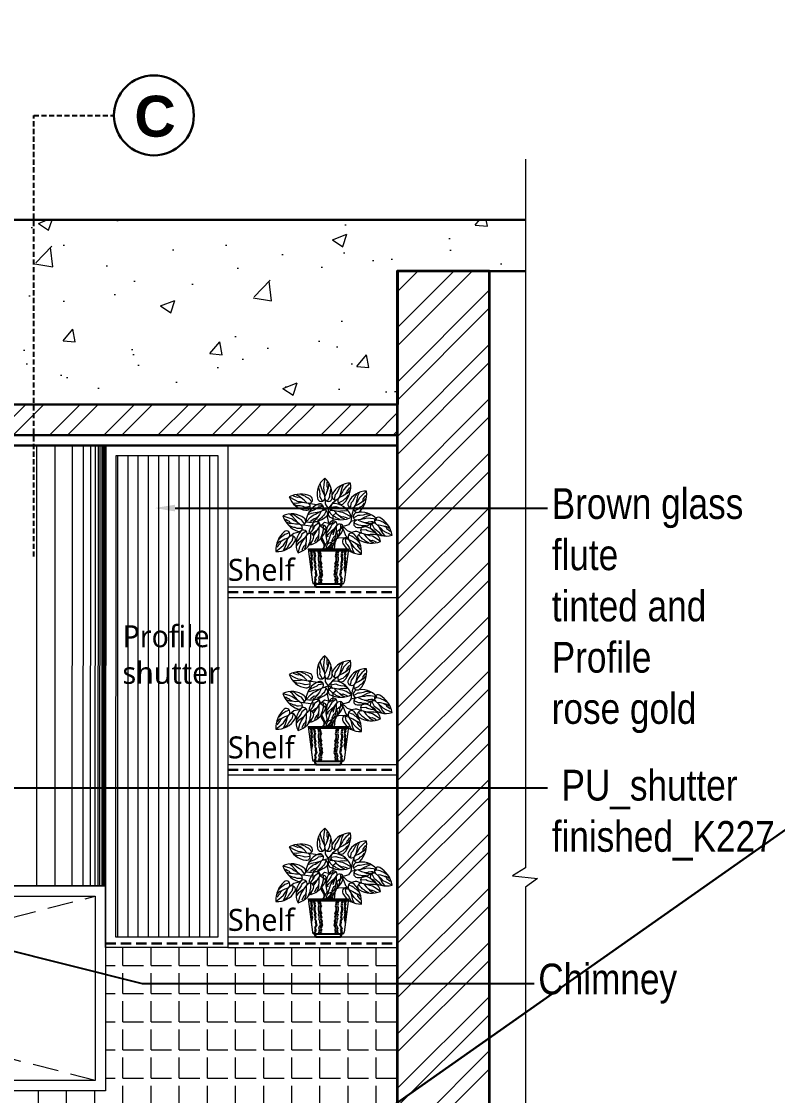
# Model space of a CAD drawing. Header units: millimetres. Extents: x 56222 to 3066687, y -650199 to -121287.
# Drawn here: x 140085.9 to 140159.8, y -185269.7 to -185164.9 of the extents above; entities that cross this region are included whole.
import ezdxf
from ezdxf import colors
from ezdxf.entities.mleader import LeaderData, LeaderLine
from ezdxf.math import Vec2, Vec3

# ---------------------------------------------------------------- set-up
doc = ezdxf.new("R2010")
doc.units = ezdxf.units.MM
doc.header["$MEASUREMENT"] = 0
for name, pattern in [('00 . GROUND FLOOR$0$DASHED', [0.75, 0.5, -0.25]), ('DASHED2', [0.375, 0.25, -0.125]), ('DASHEDX2', [1.5, 1, -0.5])]:
    doc.linetypes.add(name, pattern=pattern)
doc.layers.add('AR HATCH-7', color=7, linetype='Continuous')
doc.layers.add('str coll', color=6, linetype='Continuous')
for name, color, linetype, lineweight in [('DIM.', 250, 'Continuous', 13), ('ELEVATION', 250, 'Continuous', 9), ('FUR1', 22, 'Continuous', 0), ('FURNITURE', 32, 'Continuous', 9), ('FURNITURE-1', 252, 'Continuous', 13), ('Labelling', 1, 'Continuous', 25), ('SECTION ( SLAB PLine )', 104, 'Continuous', 30), ('Text', 7, 'Continuous', 15)]:
    doc.layers.add(name, color=color, linetype=linetype, lineweight=lineweight)
doc.layers.add('hatch', color=250, linetype='Continuous', lineweight=9, transparency=0.5)
doc.styles.get("Standard").update_dxf_attribs({"font": 'arial.ttf', "height": 6})
doc.styles.add('style4', font='ARIALN.TTF')

# ---------------------------------------------------------------- blocks, each defined once
blk = doc.blocks.new('RH')
at = {"color": 251, "true_color": 0x636466}
for p, q in [((137588.9421, 17688.3348), (137589.1437, 17688.3348)), ((137588.9421, 17688.3348), (137588.9627, 17688.1676)), ((137589.1437, 17688.3348), (137589.1232, 17688.1676)), ((137588.9421, 17688.3303), (137589.1437, 17688.3303)), ((137588.9421, 17688.3259), (137589.1437, 17688.3259)), ((137588.9577, 17688.2147), (137588.9577, 17688.1997)), ((137589.1282, 17688.2147), (137589.1282, 17688.1997)), ((137588.9708, 17688.1603), (137589.1151, 17688.1603))]:
    blk.add_line(p, q, dxfattribs=at)
for points in [[(137589.0226, 17688.6087), (137589.0144, 17688.6271), (137589.0061, 17688.6455), (137589.0017, 17688.6626)], [(137589.0256, 17688.6903), (137589.0201, 17688.6588), (137589.0182, 17688.6417), (137589.0207, 17688.6296), (137589.0226, 17688.6087), (137589.0256, 17688.5897)], [(137589.0252, 17688.5973), (137589.034, 17688.6144), (137589.0404, 17688.6328), (137589.0442, 17688.6398), (137589.0455, 17688.6505), (137589.0455, 17688.6594)], [(137589.0391, 17688.629), (137589.0404, 17688.6429), (137589.0366, 17688.648), (137589.0366, 17688.6607), (137589.0366, 17688.6708)], [(137589.1549, 17688.6657), (137589.1311, 17688.6443), (137589.119, 17688.632), (137589.1136, 17688.621), (137589.1022, 17688.6034), (137589.0928, 17688.5865)], [(137589.1022, 17688.6034), (137589.107, 17688.6229), (137589.1119, 17688.6425), (137589.119, 17688.6587)], [(137588.9346, 17688.5667), (137588.9212, 17688.5805), (137588.9057, 17688.5922), (137588.9003, 17688.598), (137588.8904, 17688.6026), (137588.882, 17688.6054)], [(137588.9602, 17688.5719), (137588.9464, 17688.5862), (137588.9424, 17688.5902), (137588.9314, 17688.5951), (137588.9261, 17688.5995), (137588.9167, 17688.6033), (137588.9073, 17688.6071)], [(137589.0132, 17688.5747), (137589.001, 17688.5979), (137589.0017, 17688.6081), (137588.9998, 17688.6246), (137588.996, 17688.6398), (137588.9972, 17688.6537)], [(137589.0382, 17688.5747), (137589.0474, 17688.5922), (137589.0499, 17688.5973), (137589.0512, 17688.6093), (137589.0537, 17688.6157), (137589.0543, 17688.6258), (137589.055, 17688.636)], [(137589.0738, 17688.5824), (137589.0785, 17688.6082), (137589.0853, 17688.6158), (137589.094, 17688.6299), (137589.1004, 17688.6443), (137589.11, 17688.6544)], [(137589.0934, 17688.567), (137589.1115, 17688.5751), (137589.1166, 17688.5775), (137589.125, 17688.5862), (137589.1309, 17688.5896), (137589.1377, 17688.5972), (137589.1445, 17688.6048)], [(137589.0971, 17688.5928), (137589.1147, 17688.6008), (137589.131, 17688.6113), (137589.1383, 17688.6145), (137589.146, 17688.6222), (137589.1515, 17688.6291)], [(137589.1277, 17688.6091), (137589.1373, 17688.6193), (137589.1374, 17688.6257), (137589.1453, 17688.6356), (137589.1515, 17688.6436)], [(137589.1537, 17688.5418), (137589.1585, 17688.5676), (137589.1652, 17688.5752), (137589.1739, 17688.5893), (137589.1803, 17688.6037), (137589.1899, 17688.6139)], [(137589.2349, 17688.6251), (137589.211, 17688.6037), (137589.1989, 17688.5914), (137589.1935, 17688.5804), (137589.1821, 17688.5628), (137589.1727, 17688.5459)], [(137589.1821, 17688.5628), (137589.187, 17688.5823), (137589.1918, 17688.6019), (137589.1989, 17688.6181)], [(137588.8465, 17688.5963), (137588.8747, 17688.5811), (137588.8903, 17688.5739), (137588.9025, 17688.5726), (137588.923, 17688.5678), (137588.942, 17688.5647)], [(137588.923, 17688.5678), (137588.903, 17688.5657), (137588.8829, 17688.5637), (137588.8653, 17688.5648)], [(137588.9089, 17688.5898), (137588.8961, 17688.5954), (137588.8901, 17688.5934), (137588.878, 17688.5974), (137588.8684, 17688.6006)], [(137588.9524, 17688.5482), (137588.9265, 17688.5439), (137588.917, 17688.5477), (137588.9008, 17688.5511), (137588.8852, 17688.5522), (137588.8723, 17688.5578)], [(137588.942, 17688.5647), (137589.0153, 17688.5539)], [(137589.0256, 17688.5897), (137589.0278, 17688.5616), (137589.0321, 17688.5529), (137589.0429, 17688.5386), (137589.0436, 17688.5171), (137589.0364, 17688.497), (137589.0452, 17688.4584)], [(137589.0928, 17688.5865), (137589.0639, 17688.5642), (137589.0429, 17688.5386)], [(137589.1733, 17688.5264), (137589.1914, 17688.5345), (137589.1965, 17688.5369), (137589.205, 17688.5456), (137589.2109, 17688.5491), (137589.2176, 17688.5566), (137589.2244, 17688.5642)], [(137589.177, 17688.5522), (137589.1946, 17688.5602), (137589.2109, 17688.5708), (137589.2182, 17688.5739), (137589.2259, 17688.5816), (137589.2314, 17688.5886)], [(137589.2076, 17688.5685), (137589.2172, 17688.5787), (137589.2173, 17688.5851), (137589.2252, 17688.595), (137589.2314, 17688.603)], [(137588.8147, 17688.501), (137588.8453, 17688.4919), (137588.8615, 17688.4859), (137588.8711, 17688.4783), (137588.889, 17688.4672), (137588.9046, 17688.456)], [(137588.889, 17688.4672), (137588.8762, 17688.4828), (137588.8635, 17688.4984), (137588.8502, 17688.5101)], [(137588.9236, 17688.4604), (137588.9083, 17688.4817), (137588.8989, 17688.4856), (137588.8851, 17688.4947), (137588.8732, 17688.5049), (137588.8601, 17688.5101)], [(137588.9308, 17688.4712), (137588.9534, 17688.4938), (137588.9664, 17688.5052), (137588.9777, 17688.51), (137588.996, 17688.5204), (137589.0133, 17688.5288)], [(137588.996, 17688.5204), (137588.9762, 17688.5167), (137588.9564, 17688.5129), (137588.9398, 17688.5068)], [(137589.0185, 17688.5476), (137588.9925, 17688.5443), (137588.9845, 17688.5379), (137588.9699, 17688.5301), (137588.9552, 17688.5245), (137588.9445, 17688.5155)], [(137589.0068, 17688.5248), (137588.9978, 17688.5078), (137588.9864, 17688.492), (137588.9828, 17688.4849), (137588.9747, 17688.4777), (137588.9674, 17688.4726)], [(137589.0328, 17688.5271), (137589.0236, 17688.5095), (137589.0209, 17688.5045), (137589.0118, 17688.4966), (137589.008, 17688.4909), (137589.0001, 17688.4846), (137588.9921, 17688.4783)], [(137589.0133, 17688.5288), (137589.0429, 17688.5386), (137589.0649, 17688.528)], [(137589.0427, 17688.4551), (137589.0679, 17688.4692), (137589.0679, 17688.5036), (137589.0841, 17688.5177)], [(137589.0466, 17688.5213), (137589.06, 17688.5067), (137589.0639, 17688.5026), (137589.0748, 17688.4974), (137589.0799, 17688.4928), (137589.0893, 17688.4888), (137589.0986, 17688.4848)], [(137589.055, 17688.5448), (137589.081, 17688.5484), (137589.0903, 17688.5444), (137589.1064, 17688.5406), (137589.1221, 17688.5391), (137589.1348, 17688.5332)], [(137589.1596, 17688.4941), (137589.1318, 17688.51), (137589.1164, 17688.5175), (137589.1042, 17688.5192), (137589.0838, 17688.5245), (137589.0649, 17688.528)], [(137589.0722, 17688.5259), (137589.0854, 17688.5118), (137589.1005, 17688.4996), (137589.1058, 17688.4937), (137589.1155, 17688.4889), (137589.1239, 17688.4859)], [(137589.0838, 17688.5245), (137589.1039, 17688.526), (137589.124, 17688.5276), (137589.1416, 17688.526)], [(137589.0974, 17688.5021), (137589.1101, 17688.4962), (137589.1161, 17688.4981), (137589.1281, 17688.4938), (137589.1376, 17688.4904)], [(137589.1727, 17688.5459), (137589.163, 17688.5137), (137589.1553, 17688.4724)], [(137589.1695, 17688.4911), (137589.1922, 17688.5043), (137589.2023, 17688.5042), (137589.2187, 17688.5069), (137589.2337, 17688.5115), (137589.2477, 17688.5109)], [(137589.204, 17688.4833), (137589.2219, 17688.4925), (137589.2399, 17688.5016), (137589.2568, 17688.5069)], [(137588.8634, 17688.4615), (137588.8504, 17688.4666), (137588.8476, 17688.4723), (137588.8362, 17688.478), (137588.8272, 17688.4826)], [(137588.898, 17688.4598), (137588.8788, 17688.4595), (137588.8595, 17688.4621), (137588.8515, 17688.4618), (137588.8413, 17688.4655), (137588.8334, 17688.4695)], [(137588.9124, 17688.438), (137588.8926, 17688.4377), (137588.8869, 17688.4377), (137588.8756, 17688.4419), (137588.8688, 17688.4425), (137588.8595, 17688.4465), (137588.8501, 17688.4505)], [(137588.9553, 17688.4467), (137588.9526, 17688.449), (137588.9046, 17688.456)], [(137588.9948, 17688.4653), (137588.9735, 17688.4499), (137588.9695, 17688.4406), (137588.9605, 17688.4267), (137588.9503, 17688.4148), (137588.9498, 17688.4135)], [(137588.9887, 17688.4953), (137588.978, 17688.4862), (137588.9717, 17688.4865), (137588.9613, 17688.4792), (137588.953, 17688.4734)], [(137588.9669, 17688.4366), (137588.9667, 17688.4369), (137588.9667, 17688.4571)], [(137588.9684, 17688.4008), (137588.9693, 17688.4032), (137588.9769, 17688.4128), (137588.988, 17688.4307), (137588.9992, 17688.4463)], [(137589.0429, 17688.3947), (137589.0274, 17688.4328), (137589.0092, 17688.445), (137588.991, 17688.4814)], [(137588.9992, 17688.4463), (137589.0234, 17688.4692), (137589.0438, 17688.4646)], [(137589.0171, 17688.4541), (137589.0175, 17688.4344), (137589.0175, 17688.4287), (137589.0133, 17688.4173), (137589.0127, 17688.4105), (137589.0087, 17688.4012), (137589.0048, 17688.3918)], [(137589.0811, 17688.471), (137589.0599, 17688.4556), (137589.0559, 17688.4463), (137589.0468, 17688.4324), (137589.0366, 17688.4205), (137589.0315, 17688.4074)], [(137589.0406, 17688.362), (137589.0497, 17688.3927), (137589.0556, 17688.4088), (137589.0633, 17688.4185), (137589.0744, 17688.4363), (137589.0856, 17688.452)], [(137589.0523, 17688.3333), (137589.078, 17688.3682), (137589.0902, 17688.4005), (137589.0861, 17688.4227), (137589.1145, 17688.445)], [(137589.0679, 17688.4066), (137589.076, 17688.4349), (137589.0902, 17688.4591)], [(137589.0817, 17688.4454), (137589.082, 17688.4261), (137589.0795, 17688.4069), (137589.0798, 17688.3989), (137589.0761, 17688.3887), (137589.0721, 17688.3808)], [(137589.1035, 17688.4598), (137589.1039, 17688.44), (137589.1039, 17688.4344), (137589.0996, 17688.423), (137589.0991, 17688.4162), (137589.0951, 17688.4069), (137589.0911, 17688.3975)], [(137589.1851, 17688.4794), (137589.1553, 17688.4724), (137589.1434, 17688.4555), (137589.1078, 17688.4447), (137589.1214, 17688.4254), (137589.1289, 17688.4022), (137589.1444, 17688.3865)], [(137589.2134, 17688.413), (137589.1868, 17688.4224), (137589.1772, 17688.4219), (137589.1597, 17688.4178), (137589.1397, 17688.4258), (137589.1242, 17688.4405), (137589.1108, 17688.4456)], [(137589.1708, 17688.4661), (137589.1888, 17688.4578), (137589.1939, 17688.4555), (137589.206, 17688.4548), (137589.2125, 17688.4526), (137589.2227, 17688.4525), (137589.2328, 17688.4524)], [(137589.2856, 17688.4844), (137589.2539, 17688.4884), (137589.2367, 17688.4894), (137589.2248, 17688.4863), (137589.204, 17688.4833), (137589.1851, 17688.4794)], [(137589.1927, 17688.4802), (137589.2103, 17688.4722), (137589.2289, 17688.4668), (137589.2361, 17688.4633), (137589.2469, 17688.4626), (137589.2558, 17688.463)], [(137589.2251, 17688.4679), (137589.2391, 17688.4673), (137589.2439, 17688.4713), (137589.2566, 17688.472), (137589.2667, 17688.4725)], [(137589.2612, 17688.4609), (137589.2732, 17688.4376), (137589.2819, 17688.4323), (137589.2943, 17688.4212), (137589.3046, 17688.4094), (137589.3167, 17688.4024)], [(137589.2755, 17688.4813), (137589.2952, 17688.4788), (137589.3008, 17688.4779), (137589.3114, 17688.4721), (137589.318, 17688.4705), (137589.3267, 17688.4652), (137589.3353, 17688.4599)], [(137589.363, 17688.4047), (137589.334, 17688.4182), (137589.3189, 17688.4265), (137589.3105, 17688.4355), (137589.2944, 17688.4491), (137589.2806, 17688.4625)], [(137589.2866, 17688.4577), (137589.3057, 17688.4551), (137589.3244, 17688.4498), (137589.3323, 17688.4489), (137589.3418, 17688.4437), (137589.3491, 17688.4386)], [(137589.2944, 17688.4491), (137589.3048, 17688.4317), (137589.3151, 17688.4144), (137589.3265, 17688.401)], [(137589.3205, 17688.4509), (137589.3327, 17688.4439), (137589.3346, 17688.4379), (137589.345, 17688.4306), (137589.3533, 17688.4248)], [(137588.7795, 17688.3223), (137588.8048, 17688.3419), (137588.8177, 17688.3533), (137588.824, 17688.3639), (137588.8366, 17688.3807), (137588.8472, 17688.3968)], [(137588.8424, 17688.3908), (137588.8243, 17688.3841), (137588.8073, 17688.3748), (137588.7998, 17688.3722), (137588.7916, 17688.365), (137588.7856, 17688.3585)], [(137588.848, 17688.4163), (137588.8294, 17688.4095), (137588.8241, 17688.4075), (137588.815, 17688.3994), (137588.8089, 17688.3964), (137588.8016, 17688.3893), (137588.7943, 17688.3822)], [(137588.8665, 17688.3995), (137588.8598, 17688.3741), (137588.8525, 17688.367), (137588.8429, 17688.3536), (137588.8355, 17688.3397), (137588.8251, 17688.3303)], [(137588.8472, 17688.3968), (137588.8696, 17688.4146), (137588.9024, 17688.4222)], [(137588.9313, 17688.4245), (137588.9101, 17688.4091), (137588.9061, 17688.3998), (137588.8971, 17688.3859), (137588.8869, 17688.374), (137588.8818, 17688.3609)], [(137588.9246, 17688.3898), (137588.909, 17688.3771), (137588.8934, 17688.3643), (137588.8818, 17688.351)], [(137588.8908, 17688.3155), (137588.8999, 17688.3462), (137588.9059, 17688.3623), (137588.9135, 17688.372), (137588.9246, 17688.3898), (137588.9358, 17688.4055)], [(137588.932, 17688.3989), (137588.9323, 17688.3796), (137588.9297, 17688.3604), (137588.93, 17688.3524), (137588.9263, 17688.3422), (137588.9224, 17688.3343)], [(137588.9537, 17688.4133), (137588.9541, 17688.3935), (137588.9541, 17688.3879), (137588.9499, 17688.3765), (137588.9493, 17688.3697), (137588.9453, 17688.3604), (137588.9414, 17688.351)], [(137588.988, 17688.4307), (137588.9724, 17688.4179), (137588.9623, 17688.4096)], [(137588.9937, 17688.4051), (137588.9886, 17688.3921), (137588.9829, 17688.3893), (137588.9773, 17688.3779), (137588.9727, 17688.3688)], [(137588.9954, 17688.4397), (137588.9957, 17688.4205), (137588.9931, 17688.4012), (137588.9934, 17688.3932), (137588.9897, 17688.383), (137588.9858, 17688.3751)], [(137589.0056, 17688.3937), (137589.0087, 17688.3769), (137589.0201, 17688.3586), (137589.021, 17688.3348)], [(137589.0286, 17688.3538), (137589.0112, 17688.3904), (137589.0085, 17688.392)], [(137589.0744, 17688.4363), (137589.0588, 17688.4236), (137589.0432, 17688.4108), (137589.0315, 17688.3975)], [(137589.0801, 17688.4108), (137589.075, 17688.3978), (137589.0693, 17688.3949), (137589.0636, 17688.3836), (137589.0591, 17688.3745)], [(137589.0643, 17688.3769), (137589.0942, 17688.3904), (137589.1266, 17688.3924), (137589.1387, 17688.3843)], [(137589.1252, 17688.39), (137589.1307, 17688.3644), (137589.1377, 17688.357), (137589.1468, 17688.3431), (137589.1536, 17688.329), (137589.1635, 17688.3191)], [(137589.1444, 17688.406), (137589.1627, 17688.3984), (137589.1679, 17688.3961), (137589.1766, 17688.3877), (137589.1826, 17688.3845), (137589.1896, 17688.3771), (137589.1965, 17688.3697)], [(137589.1946, 17688.4076), (137589.207, 17688.3921), (137589.2106, 17688.3878), (137589.2211, 17688.3818), (137589.2259, 17688.3769), (137589.235, 17688.3722), (137589.244, 17688.3676)], [(137589.2047, 17688.4305), (137589.2308, 17688.4323), (137589.2399, 17688.4276), (137589.2557, 17688.4227), (137589.2712, 17688.4201), (137589.2835, 17688.4134)], [(137589.3055, 17688.3726), (137589.2789, 17688.3904), (137589.264, 17688.399), (137589.252, 17688.4015), (137589.232, 17688.4082), (137589.2134, 17688.413)], [(137589.2206, 17688.4104), (137589.2327, 17688.3954), (137589.247, 17688.3822), (137589.2518, 17688.3759), (137589.2612, 17688.3705), (137589.2693, 17688.3669)], [(137589.232, 17688.4082), (137589.2522, 17688.4084), (137589.2723, 17688.4085), (137589.2898, 17688.4057)], [(137588.8108, 17688.3767), (137588.8004, 17688.3673), (137588.7998, 17688.361), (137588.7913, 17688.3516), (137588.7845, 17688.3441)], [(137588.8366, 17688.3807), (137588.8304, 17688.3615), (137588.8241, 17688.3423), (137588.8159, 17688.3267)], [(137588.9303, 17688.3643), (137588.9252, 17688.3513), (137588.9195, 17688.3484), (137588.9139, 17688.3371), (137588.9093, 17688.328)], [(137588.9543, 17688.3563), (137588.9577, 17688.368)], [(137589.0156, 17688.3345), (137589.0286, 17688.3538), (137589.0371, 17688.37)], [(137589.021, 17688.3348), (137589.0218, 17688.3354)], [(137589.0406, 17688.362), (137589.0327, 17688.346), (137589.03, 17688.3348)], [(137589.0376, 17688.342), (137589.0368, 17688.3348)], [(137589.0453, 17688.3359), (137589.0504, 17688.3428), (137589.0583, 17688.3624), (137589.0712, 17688.3649), (137589.0813, 17688.375)], [(137589.0558, 17688.3681), (137589.0579, 17688.364), (137589.0629, 17688.3443), (137589.0629, 17688.3351)], [(137589.073, 17688.3512), (137589.0703, 17688.3288), (137589.0704, 17688.3282)], [(137589.0763, 17688.3649), (137589.0737, 17688.351), (137589.0744, 17688.3428), (137589.0712, 17688.3359)], [(137589.2088, 17688.3091), (137589.1843, 17688.3298), (137589.1719, 17688.3417), (137589.1661, 17688.3526), (137589.1542, 17688.3699), (137589.1444, 17688.3865)], [(137589.1489, 17688.3803), (137589.1667, 17688.3728), (137589.1833, 17688.3628), (137589.1907, 17688.3598), (137589.1986, 17688.3524), (137589.2042, 17688.3456)], [(137589.1542, 17688.3699), (137589.1596, 17688.3505), (137589.1651, 17688.3311), (137589.1726, 17688.3151)], [(137589.1799, 17688.3649), (137589.1898, 17688.355), (137589.1901, 17688.3486), (137589.1982, 17688.3389), (137589.2047, 17688.3311)], [(137589.244, 17688.3849), (137589.2563, 17688.3782), (137589.2624, 17688.3796), (137589.274, 17688.3745), (137589.2833, 17688.3704)], [(137588.9516, 17688.3234), (137588.957, 17688.3148), (137588.9538, 17688.3094), (137588.9575, 17688.2996), (137588.9543, 17688.2899), (137588.957, 17688.2791), (137588.9527, 17688.2705), (137588.957, 17688.2618), (137588.9538, 17688.2488), (137588.9592, 17688.2413), (137588.9555, 17688.2258)], [(137588.9565, 17688.3256), (137588.9619, 17688.3169), (137588.9586, 17688.3115), (137588.9624, 17688.3018), (137588.9592, 17688.2921), (137588.9619, 17688.2813), (137588.9575, 17688.2726), (137588.9619, 17688.264), (137588.9586, 17688.251), (137588.964, 17688.2434), (137588.957, 17688.2136)], [(137588.9666, 17688.3259), (137588.972, 17688.3097), (137588.9708, 17688.3062), (137588.9743, 17688.2998), (137588.9708, 17688.2922), (137588.9708, 17688.2823), (137588.972, 17688.2695), (137588.9761, 17688.2619), (137588.9714, 17688.2561), (137588.9761, 17688.2433), (137588.9726, 17688.2357), (137588.9778, 17688.2246), (137588.9766, 17688.2159), (137588.9801, 17688.2037), (137588.9761, 17688.1967), (137588.9726, 17688.1868), (137588.9766, 17688.1792), (137588.9726, 17688.1734), (137588.9755, 17688.1675), (137588.9702, 17688.164), (137588.9726, 17688.1606)], [(137588.9712, 17688.3259), (137588.9766, 17688.3097), (137588.9755, 17688.3062), (137588.979, 17688.2998), (137588.9755, 17688.2922), (137588.9755, 17688.2823), (137588.9766, 17688.2695), (137588.9807, 17688.2619), (137588.9761, 17688.2561), (137588.9807, 17688.2433), (137588.9772, 17688.2357), (137588.9825, 17688.2246), (137588.9813, 17688.2159), (137588.9848, 17688.2037), (137588.9807, 17688.1967), (137588.9772, 17688.1868), (137588.9813, 17688.1792), (137588.9772, 17688.1734), (137588.9801, 17688.1675), (137588.9749, 17688.164), (137588.9772, 17688.1606)], [(137588.9878, 17688.3259), (137588.9932, 17688.3097), (137588.9921, 17688.3062), (137588.9956, 17688.2998), (137588.9921, 17688.2922), (137588.9921, 17688.2823), (137588.9932, 17688.2695), (137588.9973, 17688.2619), (137588.9926, 17688.2561), (137588.9973, 17688.2433), (137588.9938, 17688.2357), (137588.9991, 17688.2246), (137588.9979, 17688.2159), (137589.0014, 17688.2037), (137588.9973, 17688.1967), (137588.9938, 17688.1868), (137588.9979, 17688.1792), (137588.9938, 17688.1734), (137588.9967, 17688.1675), (137588.9915, 17688.164), (137588.9938, 17688.1606)], [(137588.9954, 17688.3259), (137589.0008, 17688.3097), (137588.9996, 17688.3062), (137589.0031, 17688.2998), (137588.9996, 17688.2922), (137588.9996, 17688.2823), (137589.0008, 17688.2695), (137589.0049, 17688.2619), (137589.0002, 17688.2561), (137589.0049, 17688.2433), (137589.0014, 17688.2357), (137589.0066, 17688.2246), (137589.0055, 17688.2159), (137589.009, 17688.2037), (137589.0049, 17688.1967), (137589.0014, 17688.1868), (137589.0055, 17688.1792), (137589.0014, 17688.1734), (137589.0043, 17688.1675), (137588.9991, 17688.164), (137589.0014, 17688.1606)], [(137589.0001, 17688.3259), (137589.0055, 17688.3097), (137589.0043, 17688.3062), (137589.0078, 17688.2998), (137589.0043, 17688.2922), (137589.0043, 17688.2823), (137589.0055, 17688.2695), (137589.0096, 17688.2619), (137589.0049, 17688.2561), (137589.0096, 17688.2433), (137589.0061, 17688.2357), (137589.0113, 17688.2246), (137589.0101, 17688.2159), (137589.0136, 17688.2037), (137589.0096, 17688.1967), (137589.0061, 17688.1868), (137589.0101, 17688.1792), (137589.0061, 17688.1734), (137589.009, 17688.1675), (137589.0037, 17688.164), (137589.0061, 17688.1606)], [(137589.0841, 17688.3259), (137589.0787, 17688.3097), (137589.0799, 17688.3062), (137589.0764, 17688.2998), (137589.0799, 17688.2922), (137589.0799, 17688.2823), (137589.0787, 17688.2695), (137589.0746, 17688.2619), (137589.0793, 17688.2561), (137589.0746, 17688.2433), (137589.0781, 17688.2357), (137589.0729, 17688.2246), (137589.074, 17688.2159), (137589.0705, 17688.2037), (137589.0746, 17688.1967), (137589.0781, 17688.1868), (137589.074, 17688.1792), (137589.0781, 17688.1734), (137589.0752, 17688.1675), (137589.0805, 17688.164), (137589.0781, 17688.1606)], [(137589.0888, 17688.3259), (137589.0834, 17688.3097), (137589.0845, 17688.3062), (137589.081, 17688.2998), (137589.0845, 17688.2922), (137589.0845, 17688.2823), (137589.0834, 17688.2695), (137589.0793, 17688.2619), (137589.0839, 17688.2561), (137589.0793, 17688.2433), (137589.0828, 17688.2357), (137589.0775, 17688.2246), (137589.0787, 17688.2159), (137589.0752, 17688.2037), (137589.0793, 17688.1967), (137589.0828, 17688.1868), (137589.0787, 17688.1792), (137589.0828, 17688.1734), (137589.0799, 17688.1675), (137589.0851, 17688.164), (137589.0828, 17688.1606)], [(137589.0964, 17688.3259), (137589.0909, 17688.3097), (137589.0921, 17688.3062), (137589.0886, 17688.2998), (137589.0921, 17688.2922), (137589.0921, 17688.2823), (137589.0909, 17688.2695), (137589.0869, 17688.2619), (137589.0915, 17688.2561), (137589.0869, 17688.2433), (137589.0904, 17688.2357), (137589.0851, 17688.2246), (137589.0863, 17688.2159), (137589.0828, 17688.2037), (137589.0869, 17688.1967), (137589.0904, 17688.1868), (137589.0863, 17688.1792), (137589.0904, 17688.1734), (137589.0874, 17688.1675), (137589.0927, 17688.164), (137589.0904, 17688.1606)], [(137589.1129, 17688.3259), (137589.1075, 17688.3097), (137589.1087, 17688.3062), (137589.1052, 17688.2998), (137589.1087, 17688.2922), (137589.1087, 17688.2823), (137589.1075, 17688.2695), (137589.1034, 17688.2619), (137589.1081, 17688.2561), (137589.1034, 17688.2433), (137589.1069, 17688.2357), (137589.1017, 17688.2246), (137589.1029, 17688.2159), (137589.0994, 17688.2037), (137589.1034, 17688.1967), (137589.1069, 17688.1868), (137589.1029, 17688.1792), (137589.1069, 17688.1734), (137589.104, 17688.1675), (137589.1093, 17688.164), (137589.1069, 17688.1606)], [(137589.1176, 17688.3259), (137589.1122, 17688.3097), (137589.1134, 17688.3062), (137589.1099, 17688.2998), (137589.1134, 17688.2922), (137589.1134, 17688.2823), (137589.1122, 17688.2695), (137589.1081, 17688.2619), (137589.1128, 17688.2561), (137589.1081, 17688.2433), (137589.1116, 17688.2357), (137589.1064, 17688.2246), (137589.1075, 17688.2159), (137589.104, 17688.2037), (137589.1081, 17688.1967), (137589.1116, 17688.1868), (137589.1075, 17688.1792), (137589.1116, 17688.1734), (137589.1087, 17688.1675), (137589.1139, 17688.164), (137589.1116, 17688.1606)], [(137589.1277, 17688.3256), (137589.1223, 17688.3169), (137589.1255, 17688.3115), (137589.1218, 17688.3018), (137589.125, 17688.2921), (137589.1223, 17688.2813), (137589.1266, 17688.2726), (137589.1223, 17688.264), (137589.1255, 17688.251), (137589.1201, 17688.2434), (137589.1272, 17688.2136)], [(137589.1326, 17688.3234), (137589.1272, 17688.3148), (137589.1304, 17688.3094), (137589.1266, 17688.2996), (137589.1299, 17688.2899), (137589.1272, 17688.2791), (137589.1315, 17688.2705), (137589.1272, 17688.2618), (137589.1304, 17688.2488), (137589.125, 17688.2413), (137589.1287, 17688.2258)]]:
    blk.add_lwpolyline(points, dxfattribs=at)
for points in [[(137589.03, 17688.3348, -0.287945), (137589.044, 17688.3425, -0.484187)], [(137589.041, 17688.3424, 0.139974), (137589.0626, 17688.3716)]]:
    blk.add_lwpolyline(points, format="xyb", dxfattribs=at)
for points in [[(137588.9738, 17688.1603), (137588.9738, 17688.1565, 0.269011), (137588.9806, 17688.1433), (137589.1036, 17688.1433, 0.269011), (137589.1104, 17688.1565), (137589.1104, 17688.1603)], [(137588.9772, 17688.1569), (137588.9772, 17688.1564, 0.24889), (137588.9816, 17688.1467), (137589.1025, 17688.1467, 0.24889), (137589.107, 17688.1564), (137589.107, 17688.1569)]]:
    blk.add_lwpolyline(points, format="xyb", close=True, dxfattribs=at)
for centre, radius, start, end in [((137589.0867, 17688.6104), 0.1006, 127.4105, 191.8989), ((137588.938, 17688.6018), 0.1245, 354.407, 45.2853), ((137589.1537, 17688.5651), 0.1006, 89.286, 153.7744), ((137589.0314, 17688.6502), 0.1245, 316.2825, 7.1608), ((137588.903, 17688.4854), 0.1245, 66.1379, 117.0163), ((137589.0799, 17688.6003), 0.0189, 150.4884, 313.2627), ((137589.2336, 17688.5245), 0.1006, 89.286, 153.7744), ((137589.1113, 17688.6096), 0.1245, 316.2825, 7.1608), ((137588.9415, 17688.6293), 0.1006, 199.1414, 263.6298), ((137588.9335, 17688.5479), 0.0189, 260.3438, 63.1181), ((137589.0312, 17688.4668), 0.1006, 112.9835, 177.472), ((137588.9454, 17688.5827), 0.0183, 259.3732, 64.0887), ((137589.007, 17688.5925), 0.0189, 188.6129, 351.3871), ((137589.0003, 17688.5425), 0.0189, 313.4953, 116.2695), ((137589.0438, 17688.5921), 0.0183, 187.6423, 352.3577), ((137589.0738, 17688.5446), 0.0189, 78.9376, 241.7119), ((137589.0639, 17688.4635), 0.1006, 17.7352, 82.2236), ((137589.1086, 17688.5772), 0.0183, 149.5178, 314.2333), ((137589.1598, 17688.5597), 0.0189, 150.4884, 313.2627), ((137588.8587, 17688.4106), 0.1006, 51.4742, 115.9626), ((137588.933, 17688.5397), 0.1245, 198.0878, 248.9661), ((137588.9532, 17688.5937), 0.1245, 259.5971, 310.4754), ((137589.0217, 17688.5125), 0.0183, 312.5247, 117.2401), ((137589.0611, 17688.5101), 0.0183, 77.9671, 242.6825), ((137589.187, 17688.4981), 0.0189, 101.4612, 264.2355), ((137589.1885, 17688.5366), 0.0183, 149.5178, 314.2333), ((137589.2089, 17688.4194), 0.1006, 40.2588, 104.7472), ((137588.8943, 17688.4408), 0.0183, 251.0154, 55.7308), ((137588.9105, 17688.4739), 0.0189, 251.9859, 54.7602), ((137589.0446, 17688.4005), 0.1006, 141.5633, 173.1589), ((137588.9813, 17688.4521), 0.0189, 342.075, 144.8493), ((137589.0144, 17688.436), 0.0183, 341.1044, 145.8199), ((137589.131, 17688.4062), 0.1006, 141.5633, 206.0517), ((137589.0676, 17688.4578), 0.0189, 342.075, 144.8493), ((137589.1058, 17688.6064), 0.1245, 244.7317, 295.6101), ((137589.1007, 17688.4417), 0.0183, 341.1044, 145.8199), ((137589.1885, 17688.4613), 0.0183, 100.4906, 265.2061), ((137589.1929, 17688.5675), 0.1245, 267.2553, 318.1337), ((137589.2235, 17688.429), 0.0189, 74.9234, 237.6976), ((137589.2078, 17688.3488), 0.1006, 13.7209, 78.2094), ((137589.2722, 17688.4456), 0.0189, 63.5647, 226.339), ((137589.293, 17688.4759), 0.0183, 62.5941, 227.3096), ((137589.2402, 17688.3838), 0.1245, 9.6665, 60.5449), ((137588.9038, 17688.3289), 0.1245, 132.1505, 183.0288), ((137588.8321, 17688.4072), 0.0183, 325.3858, 130.1012), ((137588.8591, 17688.3821), 0.0189, 326.3564, 129.1306), ((137588.9812, 17688.3597), 0.1006, 141.5633, 206.0517), ((137588.852, 17688.4338), 0.1245, 288.1768, 339.0552), ((137588.9178, 17688.4113), 0.0189, 342.075, 144.8493), ((137588.951, 17688.3952), 0.0183, 341.1044, 145.8199), ((137588.9154, 17688.4746), 0.1245, 288.1768, 339.0552), ((137589.0018, 17688.4803), 0.1245, 288.1768, 339.0552), ((137589.1319, 17688.3724), 0.0189, 48.3855, 211.1598), ((137589.1599, 17688.3962), 0.0183, 47.4149, 212.1304), ((137589.0848, 17688.3211), 0.1245, 354.4873, 45.3657), ((137589.2083, 17688.3954), 0.0183, 73.9528, 238.6682), ((137589.3327, 17688.5006), 0.1006, 223.053, 287.5414), ((137588.788, 17688.4225), 0.1006, 265.154, 329.6424), ((137589.0446, 17688.4005), 0.1006, 203.601, 206.0517), ((137589.2046, 17688.4096), 0.1006, 207.8738, 272.3622), ((137589.2597, 17688.4884), 0.1245, 240.7175, 291.5958), ((137588.9708, 17688.1685), 0.00816, 186.2058, 270), ((137589.1151, 17688.1685), 0.00816, 270, 353.7942)]:
    blk.add_arc(centre, radius, start, end, dxfattribs=at)

msp = doc.modelspace()

# ---------------------------------------------------------------- hatches: boundary and pattern name
at = {"layer": 'AR HATCH-7', "lineweight": 18, "true_color": 0x939598, "transparency": 33554687}
h = msp.add_hatch(dxfattribs=at)
h.set_pattern_fill('ANSI32', color=252, scale=10)
h.set_pattern_definition([(45, (1505.9396, -1095.0226), (-2.65165043, 2.65165043), []), (45, (1507.7074, -1095.0226), (-2.65165043, 2.65165043), [])])
h.paths.add_polyline_path([(140131.63, -185226.67), (140122.63, -185226.67), (140122.63, -185234.43), (140122.63, -185249.73), (140131.63, -185249.73)])
h.paths.add_polyline_path([(140131.63, -185212.38), (140122.63, -185212.38), (140122.63, -185226.67), (140131.63, -185226.67)])
h.paths.add_polyline_path([(140131.61, -185189.26), (140122.66, -185189.26), (140122.68, -185199.26), (140122.68, -185212.38), (140131.63, -185212.38)])
h.paths.add_polyline_path([(140131.63, -185249.73), (140122.63, -185249.73), (140122.63, -185250.26), (140122.63, -185284.05), (140122.63, -185284.05), (140122.63, -185284.05), (140122.63, -185284.05), (140122.63, -185309.27), (140122.63, -185309.27), (140122.63, -185310.27), (140122.63, -185313.26), (140131.63, -185313.26)])
at = {"layer": 'FURNITURE', "lineweight": 18, "transparency": 33554600}
h = msp.add_hatch(dxfattribs=at)
h.set_pattern_fill('ANSI31', color=9, scale=8, angle=45)
h.set_pattern_definition([(90, (-423.6684, -1095.0226), (-1, 0), [])])
h.paths.add_polyline_path([(140021.16, -185207.26), (140011.23, -185207.26), (140011.23, -185254.26), (140021.13, -185254.26)])
h.paths.add_polyline_path([(140105.09, -185207.26), (140095.16, -185207.26), (140095.15, -185226.67), (140105.09, -185226.67)])
h.paths.add_polyline_path([(140105.09, -185226.67), (140095.15, -185226.67), (140095.13, -185254.26), (140105.09, -185254.26)])
at = {"layer": 'FURNITURE', "lineweight": 18, "true_color": 0xc7c8ca, "transparency": 33554687}
h = msp.add_hatch(dxfattribs=at)
h.set_pattern_fill('ANGLE', color=9, scale=10)
h.set_pattern_definition([(0, (-423.6684, -1095.0226), (0, 2.75), [2, -0.75]), (90, (-423.6684, -1095.0226), (-2.75, 2e-16), [2, -0.75])])
h.paths.add_polyline_path([(140122.63, -185264.63), (140097.72, -185264.63), (140094.13, -185262.93), (140094.13, -185269.26), (140022.13, -185269.26), (140022.13, -185255.26), (140010.23, -185255.26), (140004.13, -185255.26), (140004.13, -185280.53), (140034.13, -185280.5), (140034.13, -185280.5), (140074.63, -185280.53), (140096.35, -185280.58), (140122.63, -185281.26)])
h.paths.add_polyline_path([(140122.63, -185255.26), (140116.63, -185255.26), (140116.63, -185264.63), (140122.63, -185264.63)])
h.paths.add_polyline_path([(140116.63, -185255.26), (140106.09, -185255.26), (140094.13, -185255.26), (140094.13, -185262.93), (140097.72, -185264.63), (140116.63, -185264.63)], flags=17)
h.paths.add_polyline_path([(140004.13, -185255.26), (139993.63, -185255.26), (139993.63, -185280.51), (140004.13, -185280.51)])
at = {"layer": 'FURNITURE-1', "lineweight": 18, "true_color": 0xc7c8ca}
h = msp.add_hatch(dxfattribs=at)
h.set_pattern_fill('AR-CONC', color=9, scale=2)
h.set_pattern_definition([(50, (1505.94, -1098.023), (14.34520365, -1.2550427), [1.5, -16.5]), (355, (1505.94, -1098.023), (-2.7750267, 15.0438427), [1.2, -13.2]), (100.4514445, (1507.135, -1098.127), (11.5701769, 13.7887998), [1.2748038, -14.0228422]), (46.1842, (1505.94, -1094.023), (21.3448266, -3.3103856), [2.25, -24.75]), (96.635635, (1507.718, -1094.299), (18.693239, 19.482372), [1.9122068, -21.0342752]), (351.184164, (1505.94, -1094.023), (18.693239, 19.482372), [1.8, -19.8]), (21, (1507.94, -1095.023), (11.93814104, -8.0523778), [1.5, -16.5]), (326, (1507.94, -1095.023), (4.8663066, 14.5030009), [1.2, -13.2]), (71.451445, (1508.934, -1095.694), (16.8044475, 6.45062306), [1.2748038, -14.0228422]), (37.5, (1505.9396, -1098.0226), (0.24319711, 6.65787708), [0, -13.04, 0, -13.4, 0, -13.25]), (7.5, (1505.9396, -1098.023), (5.26139075, 7.88823424), [0, -7.64, 0, -12.74, 0, -5.05]), (327.5, (1501.4796, -1098.0226), (10.67644872, -0.45109743), [0, -5, 0, -15.6, 0, -20.7]), (317.5, (1499.48, -1098.023), (11.6637234, 2.00209965), [0, -6.5, 0, -10.36, 0, -14.7])])
h.paths.add_polyline_path([(140122.63, -185189.26), (140135.15, -185189.26), (140135.15, -185184.26), (139978.33, -185184.26), (139978.33, -185189.26), (139984.68, -185189.26), (139984.68, -185202.26), (139993.68, -185202.26), (139993.68, -185189.26), (140065.68, -185189.26), (140065.68, -185202.26), (140122.63, -185202.26)])
at = {"layer": 'FURNITURE-1', "lineweight": 18, "transparency": 33554572}
h = msp.add_hatch(dxfattribs=at)
h.set_pattern_fill('ANSI32', color=6, scale=10)
h.set_pattern_definition([(45, (1505.9396, -1098.0226), (-2.65165043, 2.65165043), []), (45, (1507.7074, -1098.0226), (-2.65165043, 2.65165043), [])])
h.paths.add_polyline_path([(140116.63, -185202.26), (140065.68, -185202.26), (140065.68, -185189.26), (140004.13, -185189.26), (140004.13, -185205.26), (140116.63, -185205.26)])
h.paths.add_polyline_path([(140122.63, -185202.26), (140116.63, -185202.26), (140116.63, -185205.26), (140122.63, -185205.26)])
h.paths.add_polyline_path([(140004.13, -185189.26), (139993.68, -185189.26), (139993.68, -185202.26), (139993.68, -185205.26), (140004.13, -185205.26)])

# ---------------------------------------------------------------- linework, layer by layer
at = {"layer": 'ELEVATION', "lineweight": 0, "elevation": 0.13}
for points in [[(140022.13, -185249.26), (140094.13, -185249.26), (140094.13, -185269.26), (140022.13, -185269.26)], [(140023.13, -185250.26), (140093.13, -185250.26), (140093.13, -185268.26), (140023.13, -185268.26)]]:
    msp.add_lwpolyline(points, close=True, dxfattribs=at)
at = {"layer": 'FUR1', "color": 242, "lineweight": 30, "true_color": 0xcd2027}
msp.add_line((140383.04, -185087.4, 0.26), (139822.87, -185481.11, 0.26), dxfattribs=at)
at = {"layer": 'FURNITURE', "lineweight": 0}
for p, q in [((140022.16, -185206.26, 0.13), (140094.16, -185206.26, 0.13)), ((140087.41, -185249.26, 0.13), (140087.43, -185206.26, 0.13)), ((140089.21, -185249.26, 0.13), (140089.23, -185206.26, 0.13)), ((140090.88, -185249.26, 0.13), (140090.9, -185206.26, 0.13)), ((140091.96, -185249.26, 0.13), (140091.99, -185206.26, 0.13)), ((140092.67, -185249.26, 0.13), (140092.7, -185206.26, 0.13)), ((140093.13, -185249.26, 0.13), (140093.15, -185206.26, 0.13)), ((140093.42, -185249.26, 0.13), (140093.45, -185206.26, 0.13)), ((140093.59, -185249.26, 0.13), (140093.62, -185206.26, 0.13)), ((140093.79, -185249.26, 0.13), (140093.82, -185206.26, 0.13)), ((140093.92, -185249.26, 0.13), (140093.95, -185206.26, 0.13)), ((140094.02, -185249.26, 0.13), (140094.05, -185206.26, 0.13)), ((140094.16, -185206.26, 0.13), (140094.13, -185249.26, 0.13)), ((140094.13, -185249.26, 0.13), (140022.13, -185249.26, 0.13))]:
    msp.add_line(p, q, dxfattribs=at)
at = {"layer": 'FURNITURE', "color": 3, "linetype": 'DASHEDX2', "lineweight": 30}
for p, q in [((140106.09, -185220.6, 0.13), (140122.63, -185220.6, 0.13)), ((140106.09, -185237.93, 0.13), (140122.63, -185237.93, 0.13)), ((140094.13, -185254.88, 0.13), (140122.63, -185254.88, 0.13))]:
    msp.add_line(p, q, dxfattribs=at)
at = {"layer": 'FURNITURE', "lineweight": 0, "elevation": 0.13}
for points in [[(140094.16, -185206.26), (140106.09, -185206.26), (140106.09, -185255.26), (140094.13, -185255.26)], [(140095.16, -185207.26), (140105.09, -185207.26), (140105.09, -185254.26), (140095.13, -185254.26)], [(140122.63, -185220.1), (140106.09, -185220.1), (140106.09, -185221.1), (140122.63, -185221.1)], [(140122.63, -185237.43), (140106.09, -185237.43), (140106.09, -185238.43), (140122.63, -185238.43)], [(140122.61, -185254.26), (140106.09, -185254.26), (140106.09, -185255.26), (140122.61, -185255.26)]]:
    msp.add_lwpolyline(points, close=True, dxfattribs=at)
at = {"layer": 'FURNITURE-1', "color": 252, "linetype": '00 . GROUND FLOOR$0$DASHED', "lineweight": 25, "true_color": 0x939598, "elevation": 0.13}
msp.add_lwpolyline([(140087.12, -185217.12), (140087.12, -185174.05), (140094.96, -185174.05)], dxfattribs=at)
at = {"layer": 'FURNITURE-1', "color": 1, "linetype": 'ByBlock', "lineweight": 30}
msp.add_circle((140098.86, -185174.05, 0.13), 3.9, dxfattribs=at)
at = {"layer": 'hatch', "lineweight": 35, "transparency": 33554687, "elevation": 0.13}
msp.add_lwpolyline([(140131.63, -185189.26), (140122.63, -185189.26), (140122.63, -185313.26), (140131.63, -185313.26)], close=True, dxfattribs=at)
at = {"layer": 'Labelling', "color": 9, "linetype": 'DASHED2', "lineweight": 0, "ltscale": 10, "true_color": 0xc7c8ca}
for p, q in [((140023.13, -185268.26, 0.13), (140093.13, -185250.26, 0.13)), ((140093.13, -185268.26, 0.13), (140023.13, -185250.26, 0.13))]:
    msp.add_line(p, q, dxfattribs=at)
at = {"layer": 'SECTION ( SLAB PLine )', "color": 1}
for p, q in [((140135.15, -185184.26, 0.13), (139978.33, -185184.26, 0.13)), ((140135.15, -185189.26, 0.13), (140122.63, -185189.26, 0.13))]:
    msp.add_line(p, q, dxfattribs=at)
at = {"layer": 'SECTION ( SLAB PLine )', "color": 1, "elevation": 0.13}
msp.add_lwpolyline([(140122.68, -185189.26), (140122.68, -185202.26), (140065.68, -185202.26)], dxfattribs=at)
at = {"layer": 'str coll', "lineweight": 30}
for p, q in [((140122.68, -185205.26, 0.13), (139991.68, -185205.26, 0.13)), ((140122.68, -185206.26, 0.13), (139991.68, -185206.26, 0.13))]:
    msp.add_line(p, q, dxfattribs=at)
at = {"layer": 'Text', "color": 251, "linetype": 'Continuous', "lineweight": 0, "true_color": 0x636466, "elevation": 0.13}
msp.add_lwpolyline([(140135.15, -185178.32), (140135.15, -185247.5), (140133.89, -185248.28), (140136.32, -185248.53), (140135.15, -185249.37), (140135.15, -185318.5)], dxfattribs=at)

# ---------------------------------------------------------------- block references
at = {"layer": 'FURNITURE', "color": 252, "true_color": 0x939598, "xscale": 19.45028842556015, "yscale": 19.45028842556015, "zscale": 19.45028842556015}
for p in [(-2536030.67, -529259.59, 0.13), (-2536030.67, -529276.92, 0.13), (-2536030.67, -529293.75, 0.13)]:
    msp.add_blockref('RH', p, dxfattribs=at)

# ---------------------------------------------------------------- texts
at = {"layer": 'DIM.', "color": 1, "insert": (140100.99, -185172.13, 0.13), "char_height": 4, "attachment_point": 3}
msp.add_mtext_dynamic_manual_height_columns('{\\fArial|b1|i0|c0|p34;C}', width=81.8757, gutter_width=1.13, heights=[0], dxfattribs=at)
at = {"layer": 'Text', "ltscale": 20, "char_height": 2.1436, "width": 39.2778}
for s, insert, attachment_point in [('{\\fMalgun Gothic|b0|i0|c0|p34;\\C1;Shelf}', (140112.61, -185217.34, 0.13), 3), ('{\\fMalgun Gothic|b0|i0|c0|p34;\\C1;Profile \\Pshutter}', (140095.79, -185223.82, 0.13), 1), ('{\\fMalgun Gothic|b0|i0|c0|p34;\\C1;Shelf}', (140112.61, -185234.67, 0.13), 3), ('{\\fMalgun Gothic|b0|i0|c0|p34;\\C1;Shelf}', (140112.61, -185251.51, 0.13), 3)]:
    msp.add_mtext(s, dxfattribs=dict(at, insert=insert, attachment_point=attachment_point))

# ---------------------------------------------------------------- leaders
at = {"layer": 'Text', "color": 1, "lineweight": 0, "ltscale": 20}
ml = msp.add_multileader_mtext('Standard', dxfattribs=at)
ml.set_content('Brown glass \\Pflute \\Ptinted and \\PProfile \\Prose gold', color=1, style='style4')
ml.set_leader_properties()
ml.build(insert=Vec2(0, 0))
ml.multileader.update_dxf_attribs({"dogleg_length": 2.02, "arrow_head_size": 2})
ctx = ml.context
ctx.base_point, ctx.char_height, ctx.arrow_head_size, ctx.landing_gap_size, ctx.plane_origin = Vec3(140137.32, -185212.38, 0.13), 3, 2, 0.4, Vec3(140070.28, -185212.38, 0.13)
notes = []
notes.append((ctx, [(0, (1, 1, 0), (140135.29, -185212.38, 0.13), (1, 0), 2.02, [(0, [(140098.93, -185212.38, 0.13)], 0, [])])]))
ctx.mtext.insert = Vec3(140137.72, -185210.44, 0.13)
ml = msp.add_multileader_mtext('Standard', dxfattribs=at)
ml.set_content(' PU_shutter\\Pfinished_K227', color=1, style='style4')
ml.set_leader_properties()
ml.build(insert=Vec2(0, 0))
ml.multileader.update_dxf_attribs({"dogleg_length": 2.02, "arrow_head_size": 2})
ctx = ml.context
ctx.base_point, ctx.char_height, ctx.arrow_head_size, ctx.landing_gap_size, ctx.plane_origin = Vec3(140137.32, -185239.69, 0.13), 3, 2, 0.4, Vec3(140070.28, -185239.69, 0.13)
notes.append((ctx, [(0, (1, 1, 0), (140135.29, -185239.69, 0.13), (1, 0), 2.02, [(0, [(140079.2, -185239.69, 0.13)], 0, [])])]))
ctx.mtext.insert = Vec3(140137.72, -185237.93, 0.13)
ml = msp.add_multileader_mtext('Standard', dxfattribs=at)
ml.set_content('Chimney', color=1, style='style4')
ml.set_leader_properties()
ml.build(insert=Vec2(0, 0))
ml.multileader.update_dxf_attribs({"dogleg_length": 2.02, "arrow_head_size": 2})
ctx = ml.context
ctx.base_point, ctx.char_height, ctx.arrow_head_size, ctx.landing_gap_size, ctx.plane_origin = Vec3(140136.01, -185258.79, 0.13), 3, 2, 0.4, Vec3(140069.35, -185259.14, 0.13)
notes.append((ctx, [(0, (1, 1, 0), (140097.72, -185258.79, 0.13), (1, 0), 38.29, [(0, [(140070.11, -185251.84, 0.13)], 0, [])])]))
ctx.mtext.insert = Vec3(140136.41, -185256.85, 0.13)
for ctx, leaders in notes:
    for number, flags, end, landing, length, lines in leaders:
        leader = LeaderData()
        leader.index, (leader.has_last_leader_line, leader.has_dogleg_vector, leader.attachment_direction) = number, flags
        leader.last_leader_point, leader.dogleg_vector, leader.dogleg_length = Vec3(end), Vec3(landing), length
        for number, points, colour, breaks in lines:
            line = LeaderLine()
            line.index, line.vertices, line.color, line.breaks = number, Vec3.list(points), colors.encode_raw_color(colour), breaks
            leader.lines.append(line)
        ctx.leaders.append(leader)

doc.saveas('drawing.dxf')
